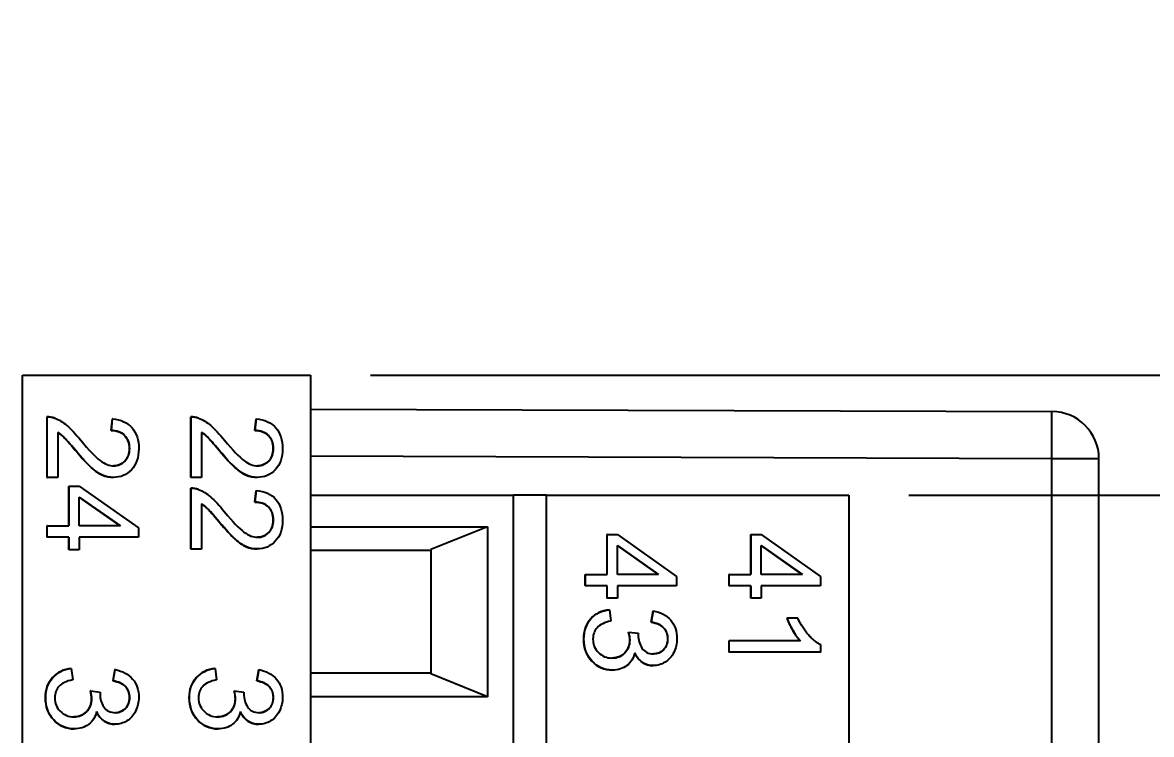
# Model space of a CAD drawing. Header units: millimetres. Extents: x 0 to 432, y 0 to 279.
# Drawn here: x 152.99 to 176.9, y 248.09 to 263.17 of the extents above; entities that cross this region are included whole.
import ezdxf

# ---------------------------------------------------------------- set-up
doc = ezdxf.new("R2010")
doc.units = ezdxf.units.MM
doc.linetypes.add('SLD-Solid', pattern=[0])
doc.layers.add('DIMENSIONS', color=140, linetype='SLD-Solid', lineweight=25)
doc.styles.add('SLDTEXTSTYLE0', font='GOTHIC.TTF', dxfattribs={"width": 0.913})
doc.dimstyles.new('SLDDIMSTYLE0', dxfattribs={"dimtxt": 3.5, "dimasz": 3.5, "dimexe": 0.18, "dimexo": 0.0625, "dimgap": 0.875, "dimtad": 0, "dimtih": 1, "dimtoh": 1, "dimdec": 1, "dimrnd": 1e-09, "dimzin": 12, "dimdsep": 46, "dimtxsty": 'SLDTEXTSTYLE0', "dimsah": 1, "dimcen": 0.09, "dimadec": 0, "dimazin": 3, "dimtfac": 1, "dimtdec": 1, "dimtofl": 0, "dimtmove": 0, "dimatfit": 3, "dimfxl": 1, "dimfrac": 2, "dimtolj": 1, "dimtzin": 12, "dimarcsym": 0})
doc.dimstyles.new('SLDDIMSTYLE2', dxfattribs={"dimtxt": 3.5, "dimasz": 3.5, "dimexe": 0.18, "dimexo": 0.0625, "dimgap": 0.875, "dimtad": 0, "dimtih": 1, "dimtoh": 1, "dimdec": 1, "dimrnd": 1e-09, "dimzin": 12, "dimdsep": 46, "dimtxsty": 'SLDTEXTSTYLE0', "dimsah": 1, "dimcen": 0.09, "dimadec": 0, "dimazin": 3, "dimtfac": 1, "dimtdec": 1, "dimtmove": 0, "dimatfit": 3, "dimfxl": 1, "dimfrac": 2, "dimtolj": 1, "dimtzin": 12, "dimarcsym": 0})

# ---------------------------------------------------------------- blocks, each defined once
blk = doc.blocks.new('_D_9')
at = {"layer": 'DIMENSIONS', "color": 140}
for p, q in [((198.143, 270.277), (191.793, 270.277)), ((191.793, 270.277), (191.793, 253.162)), ((203.698, 270.25), (202.631, 270.25)), ((202.631, 270.25), (202.631, 264.694)), ((212.749, 270.25), (213.816, 270.25)), ((213.816, 270.25), (213.816, 264.694)), ((202.631, 264.694), (203.698, 264.694)), ((213.816, 264.694), (212.749, 264.694)), ((171.761, 253.162), (194.968, 253.162)), ((191.793, 253.162), (191.793, 243.002)), ((171.761, 243.002), (194.968, 243.002))]:
    blk.add_line(p, q, dxfattribs=at)
for points in [[(191.793, 253.162), (190.793, 249.662), (192.793, 249.662)], [(191.793, 243.002), (192.793, 246.502), (190.793, 246.502)]]:
    blk.add_solid(points, dxfattribs=at)
at = {"layer": 'DIMENSIONS', "color": 140, "char_height": 3.5, "attachment_point": 1, "style": 'SLDTEXTSTYLE0'}
for s, insert in [('10.2', (203.698, 275.432)), ('0.40', (203.698, 269.165))]:
    blk.add_mtext(s, dxfattribs=dict(at, insert=insert))
blk = doc.blocks.new('_D_10')
at = {"layer": 'DIMENSIONS', "color": 140}
for p, q in [((209.793, 255.702), (209.793, 262.702)), ((160.361, 255.702), (190.793, 255.702)), ((192.793, 255.702), (212.968, 255.702)), ((205.267, 247.775), (204.201, 247.775)), ((204.201, 247.775), (204.201, 242.219)), ((214.319, 247.775), (215.385, 247.775)), ((215.385, 247.775), (215.385, 242.219)), ((204.201, 242.219), (205.267, 242.219)), ((215.385, 242.219), (214.319, 242.219)), ((160.361, 239.902), (212.968, 239.902)), ((209.793, 239.902), (209.793, 232.902))]:
    blk.add_line(p, q, dxfattribs=at)
for points in [[(209.793, 255.702), (210.793, 259.202), (208.793, 259.202)], [(209.793, 239.902), (208.793, 236.402), (210.793, 236.402)]]:
    blk.add_solid(points, dxfattribs=at)
at = {"layer": 'DIMENSIONS', "color": 140, "char_height": 3.5, "attachment_point": 1, "style": 'SLDTEXTSTYLE0'}
for s, insert in [('15.8', (205.267, 252.957)), ('0.62', (205.267, 246.69))]:
    blk.add_mtext(s, dxfattribs=dict(at, insert=insert))

msp = doc.modelspace()

# ---------------------------------------------------------------- linework, layer by layer
for p, q in [((152.991, 240.462), (152.991, 255.702)), ((152.991, 255.702), (159.091, 255.702)), ((159.091, 255.702), (159.091, 240.462)), ((159.091, 254.983), (174.794, 254.931)), ((153.506, 254.82), (153.506, 253.532)), ((153.509, 254.82), (153.506, 254.82)), ((153.509, 253.532), (153.509, 254.82)), ((154.89, 254.776), (154.865, 254.529)), ((154.868, 254.529), (154.893, 254.776)), ((154.893, 254.776), (154.89, 254.776)), ((156.552, 254.82), (156.552, 253.532)), ((156.555, 254.82), (156.552, 254.82)), ((156.555, 253.532), (156.555, 254.82)), ((157.936, 254.776), (157.911, 254.529)), ((157.913, 254.529), (157.938, 254.776)), ((157.938, 254.776), (157.936, 254.776)), ((153.738, 254.487), (153.738, 253.532)), ((154.868, 254.529), (154.865, 254.529)), ((156.783, 254.487), (156.783, 253.532)), ((157.913, 254.529), (157.911, 254.529)), ((154.109, 254.11), (154.107, 254.11)), ((155.256, 254.149), (155.253, 254.149)), ((157.155, 254.11), (157.153, 254.11)), ((158.301, 254.149), (158.299, 254.149)), ((174.794, 253.931), (159.091, 253.983)), ((154.921, 253.781), (154.918, 253.781)), ((157.966, 253.781), (157.964, 253.781)), ((174.794, 241.673), (174.794, 253.931)), ((175.791, 253.931), (174.794, 253.931)), ((175.791, 241.673), (175.791, 253.931)), ((153.506, 253.532), (153.509, 253.532)), ((153.738, 253.532), (153.509, 253.532)), ((154.915, 253.535), (154.912, 253.535)), ((156.552, 253.532), (156.555, 253.532)), ((156.783, 253.532), (156.555, 253.532)), ((157.961, 253.535), (157.958, 253.535)), ((153.97, 253.353), (153.97, 252.508)), ((153.972, 253.353), (153.97, 253.353)), ((153.972, 252.508), (153.972, 253.353)), ((153.972, 253.353), (154.19, 253.353)), ((154.19, 253.353), (155.444, 252.465)), ((156.552, 253.306), (156.552, 252.017)), ((156.555, 253.306), (156.552, 253.306)), ((156.555, 252.017), (156.555, 253.306)), ((157.936, 253.261), (157.911, 253.015)), ((157.913, 253.015), (157.938, 253.261)), ((157.938, 253.261), (157.936, 253.261)), ((154.19, 252.508), (154.19, 253.119)), ((154.19, 253.119), (155.064, 252.508)), ((155.061, 252.508), (154.19, 253.117)), ((157.913, 253.015), (157.911, 253.015)), ((159.091, 253.162), (163.391, 253.162)), ((163.391, 243.002), (163.391, 253.162)), ((164.091, 243.002), (164.091, 253.162)), ((164.091, 253.162), (170.491, 253.162)), ((170.491, 253.162), (170.491, 243.002)), ((156.783, 252.973), (156.783, 252.017)), ((153.506, 252.508), (153.506, 252.268)), ((153.509, 252.508), (153.506, 252.508)), ((153.509, 252.268), (153.509, 252.508)), ((153.509, 252.508), (153.972, 252.508)), ((155.064, 252.508), (154.19, 252.508)), ((157.155, 252.595), (157.153, 252.595)), ((158.301, 252.634), (158.299, 252.634)), ((153.509, 252.268), (153.506, 252.268)), ((153.972, 252.268), (153.509, 252.268)), ((153.97, 252.268), (153.97, 252.005)), ((153.972, 252.005), (153.972, 252.268)), ((155.444, 252.268), (154.19, 252.268)), ((154.19, 252.268), (154.19, 252.005)), ((155.444, 252.465), (155.444, 252.268)), ((159.091, 252.492), (162.841, 252.492)), ((162.841, 252.492), (161.641, 252.007)), ((162.841, 252.492), (162.841, 248.892)), ((165.37, 252.328), (165.37, 251.482)), ((165.372, 252.328), (165.37, 252.328)), ((165.372, 251.482), (165.372, 252.328)), ((165.372, 252.328), (165.59, 252.328)), ((165.59, 252.328), (166.844, 251.439)), ((168.415, 252.328), (168.415, 251.482)), ((168.418, 252.328), (168.415, 252.328)), ((168.418, 251.482), (168.418, 252.328)), ((168.418, 252.328), (168.636, 252.328)), ((168.636, 252.328), (169.89, 251.439)), ((157.966, 252.267), (157.964, 252.267)), ((165.59, 251.482), (165.59, 252.093)), ((165.59, 252.093), (166.464, 251.482)), ((166.461, 251.482), (165.59, 252.091)), ((168.636, 251.482), (168.636, 252.093)), ((168.636, 252.093), (169.51, 251.482)), ((169.507, 251.482), (168.636, 252.091)), ((153.972, 252.005), (153.97, 252.005)), ((154.19, 252.005), (153.972, 252.005)), ((156.552, 252.017), (156.555, 252.017)), ((156.783, 252.017), (156.555, 252.017)), ((157.961, 252.02), (157.958, 252.02)), ((159.091, 251.992), (161.641, 251.992)), ((161.641, 252.007), (161.641, 249.377)), ((164.906, 251.482), (164.906, 251.243)), ((164.909, 251.482), (164.906, 251.482)), ((164.909, 251.243), (164.909, 251.482)), ((164.909, 251.482), (165.372, 251.482)), ((166.464, 251.482), (165.59, 251.482)), ((166.844, 251.439), (166.844, 251.243)), ((167.952, 251.482), (167.952, 251.243)), ((167.955, 251.482), (167.952, 251.482)), ((167.955, 251.243), (167.955, 251.482)), ((167.955, 251.482), (168.418, 251.482)), ((169.51, 251.482), (168.636, 251.482)), ((169.89, 251.439), (169.89, 251.243)), ((164.909, 251.243), (164.906, 251.243)), ((165.372, 251.243), (164.909, 251.243)), ((165.37, 251.243), (165.37, 250.98)), ((165.372, 250.98), (165.372, 251.243)), ((166.844, 251.243), (165.59, 251.243)), ((165.59, 251.243), (165.59, 250.98)), ((167.955, 251.243), (167.952, 251.243)), ((168.418, 251.243), (167.955, 251.243)), ((168.415, 251.243), (168.415, 250.98)), ((168.418, 250.98), (168.418, 251.243)), ((169.89, 251.243), (168.636, 251.243)), ((168.636, 251.243), (168.636, 250.98)), ((165.372, 250.98), (165.37, 250.98)), ((165.59, 250.98), (165.372, 250.98)), ((168.418, 250.98), (168.415, 250.98)), ((168.636, 250.98), (168.418, 250.98)), ((165.422, 250.733), (165.42, 250.733)), ((165.422, 250.733), (165.453, 250.494)), ((166.348, 250.709), (166.305, 250.47)), ((166.307, 250.47), (166.35, 250.709)), ((166.35, 250.709), (166.348, 250.709)), ((166.307, 250.47), (166.305, 250.47)), ((169.182, 250.552), (169.18, 250.552)), ((169.412, 250.552), (169.182, 250.552)), ((165.826, 250.261), (165.824, 250.261)), ((165.826, 250.261), (166.034, 250.235)), ((166.657, 250.118), (166.655, 250.118)), ((164.876, 250.113), (164.874, 250.113)), ((165.853, 250.093), (165.851, 250.093)), ((167.952, 250.073), (167.952, 249.834)), ((167.952, 250.073), (167.955, 250.073)), ((167.955, 249.834), (167.955, 250.073)), ((169.468, 250.073), (167.955, 250.073)), ((169.898, 249.834), (169.898, 249.989)), ((165.477, 249.711), (165.474, 249.711)), ((166.355, 249.798), (166.352, 249.798)), ((167.955, 249.834), (167.952, 249.834)), ((169.898, 249.834), (167.955, 249.834)), ((154.022, 249.489), (154.02, 249.489)), ((154.022, 249.489), (154.053, 249.25)), ((154.948, 249.465), (154.905, 249.226)), ((154.907, 249.226), (154.95, 249.465)), ((154.95, 249.465), (154.948, 249.465)), ((157.068, 249.489), (157.066, 249.489)), ((157.068, 249.489), (157.099, 249.25)), ((157.994, 249.465), (157.951, 249.226)), ((157.953, 249.226), (157.996, 249.465)), ((157.996, 249.465), (157.994, 249.465)), ((165.481, 249.456), (165.479, 249.456)), ((166.35, 249.552), (166.348, 249.552)), ((154.907, 249.226), (154.905, 249.226)), ((157.953, 249.226), (157.951, 249.226)), ((161.641, 249.392), (159.091, 249.392)), ((162.841, 248.892), (161.641, 249.377)), ((154.426, 249.016), (154.424, 249.016)), ((154.426, 249.016), (154.634, 248.991)), ((157.472, 249.016), (157.47, 249.016)), ((157.472, 249.016), (157.68, 248.991)), ((153.476, 248.869), (153.474, 248.869)), ((154.453, 248.849), (154.451, 248.849)), ((155.257, 248.874), (155.255, 248.874)), ((156.522, 248.869), (156.52, 248.869)), ((157.499, 248.849), (157.496, 248.849)), ((158.303, 248.874), (158.3, 248.874)), ((162.841, 248.892), (159.091, 248.892)), ((154.077, 248.467), (154.074, 248.467)), ((154.955, 248.554), (154.952, 248.554)), ((157.123, 248.467), (157.12, 248.467)), ((158, 248.554), (157.998, 248.554)), ((154.081, 248.212), (154.079, 248.212)), ((154.95, 248.308), (154.948, 248.308)), ((157.127, 248.212), (157.125, 248.212)), ((157.996, 248.308), (157.994, 248.308))]:
    msp.add_line(p, q)
msp.add_arc((174.791, 253.931), 1, 0, 89.81)
for points, knots in [([(174.794, 253.931), (174.795, 254.193), (174.795, 254.453), (174.795, 254.824), (174.795, 254.931), (174.794, 254.931)], [0, 0, 0, 0, 0.5, 0.5, 1, 1, 1, 1]), ([(153.674, 254.792), (153.762, 254.759), (153.847, 254.707), (154.016, 254.562), (154.113, 254.458), (154.224, 254.321)], [-2, -2, -2, -2, -1, -1, 0, 0, 0, 0]), ([(154.893, 254.776), (155.075, 254.759), (155.213, 254.696), (155.404, 254.476), (155.452, 254.328), (155.452, 254.143)], [-2, -2, -2, -2, -1, -1, 0, 0, 0, 0]), ([(156.72, 254.792), (156.807, 254.759), (156.893, 254.707), (157.061, 254.562), (157.159, 254.458), (157.27, 254.321)], [-2, -2, -2, -2, -1, -1, 0, 0, 0, 0]), ([(157.938, 254.776), (158.12, 254.759), (158.259, 254.696), (158.45, 254.476), (158.498, 254.328), (158.498, 254.143)], [-2, -2, -2, -2, -1, -1, 0, 0, 0, 0]), ([(153.735, 254.487), (153.778, 254.461), (153.821, 254.427), (153.907, 254.346), (153.988, 254.254), (154.107, 254.11)], [-2, -2, -2, -2, -1, -1, 0, 0, 0, 0]), ([(154.109, 254.11), (153.99, 254.254), (153.909, 254.346), (153.824, 254.427), (153.781, 254.461), (153.738, 254.487)], [-2, -2, -2, -2, -1, -1, 0, 0, 0, 0]), ([(154.865, 254.529), (154.986, 254.528), (155.081, 254.493), (155.219, 254.355), (155.253, 254.264), (155.253, 254.149)], [-2, -2, -2, -2, -1, -1, 0, 0, 0, 0]), ([(155.256, 254.149), (155.256, 254.264), (155.221, 254.355), (155.083, 254.493), (154.989, 254.528), (154.868, 254.529)], [-2, -2, -2, -2, -1, -1, 0, 0, 0, 0]), ([(156.781, 254.487), (156.824, 254.461), (156.867, 254.427), (156.953, 254.346), (157.034, 254.254), (157.153, 254.11)], [-2, -2, -2, -2, -1, -1, 0, 0, 0, 0]), ([(157.155, 254.11), (157.036, 254.254), (156.955, 254.346), (156.87, 254.427), (156.827, 254.461), (156.783, 254.487)], [-2, -2, -2, -2, -1, -1, 0, 0, 0, 0]), ([(157.911, 254.529), (158.032, 254.528), (158.127, 254.493), (158.265, 254.355), (158.299, 254.264), (158.299, 254.149)], [-2, -2, -2, -2, -1, -1, 0, 0, 0, 0]), ([(158.301, 254.149), (158.301, 254.264), (158.267, 254.355), (158.129, 254.493), (158.034, 254.528), (157.913, 254.529)], [-2, -2, -2, -2, -1, -1, 0, 0, 0, 0]), ([(154.224, 254.321), (154.397, 254.11), (154.534, 253.967), (154.735, 253.819), (154.83, 253.781), (154.921, 253.781)], [-2, -2, -2, -2, -1, -1, 0, 0, 0, 0]), ([(157.27, 254.321), (157.443, 254.11), (157.58, 253.967), (157.781, 253.819), (157.876, 253.781), (157.966, 253.781)], [-2, -2, -2, -2, -1, -1, 0, 0, 0, 0]), ([(154.107, 254.11), (154.251, 253.939), (154.365, 253.816), (154.53, 253.667), (154.609, 253.614), (154.758, 253.551), (154.835, 253.535), (154.912, 253.535)], [-3, -3, -3, -3, -2, -2, -1, -1, 0, 0, 0, 0]), ([(154.915, 253.535), (154.837, 253.535), (154.761, 253.551), (154.611, 253.614), (154.533, 253.667), (154.367, 253.816), (154.254, 253.939), (154.109, 254.11)], [-3, -3, -3, -3, -2, -2, -1, -1, 0, 0, 0, 0]), ([(155.452, 254.143), (155.452, 253.955), (155.4, 253.807), (155.195, 253.589), (155.067, 253.535), (154.915, 253.535)], [-2, -2, -2, -2, -1, -1, 0, 0, 0, 0]), ([(155.253, 254.149), (155.253, 254.04), (155.221, 253.951), (155.092, 253.815), (155.013, 253.781), (154.918, 253.781)], [-2, -2, -2, -2, -1, -1, 0, 0, 0, 0]), ([(154.921, 253.781), (155.015, 253.781), (155.094, 253.815), (155.223, 253.951), (155.256, 254.04), (155.256, 254.149)], [-2, -2, -2, -2, -1, -1, 0, 0, 0, 0]), ([(157.153, 254.11), (157.297, 253.939), (157.411, 253.816), (157.576, 253.667), (157.655, 253.614), (157.804, 253.551), (157.88, 253.535), (157.958, 253.535)], [-3, -3, -3, -3, -2, -2, -1, -1, 0, 0, 0, 0]), ([(157.961, 253.535), (157.883, 253.535), (157.807, 253.551), (157.657, 253.614), (157.579, 253.667), (157.413, 253.816), (157.3, 253.939), (157.155, 254.11)], [-3, -3, -3, -3, -2, -2, -1, -1, 0, 0, 0, 0]), ([(158.498, 254.143), (158.498, 253.955), (158.446, 253.807), (158.241, 253.589), (158.113, 253.535), (157.961, 253.535)], [-2, -2, -2, -2, -1, -1, 0, 0, 0, 0]), ([(158.299, 254.149), (158.299, 254.04), (158.267, 253.951), (158.138, 253.815), (158.058, 253.781), (157.964, 253.781)], [-2, -2, -2, -2, -1, -1, 0, 0, 0, 0]), ([(157.966, 253.781), (158.061, 253.781), (158.14, 253.815), (158.269, 253.951), (158.301, 254.04), (158.301, 254.149)], [-2, -2, -2, -2, -1, -1, 0, 0, 0, 0]), ([(156.72, 253.278), (156.807, 253.245), (156.893, 253.192), (157.061, 253.048), (157.159, 252.943), (157.27, 252.806)], [-2, -2, -2, -2, -1, -1, 0, 0, 0, 0]), ([(157.938, 253.261), (158.12, 253.244), (158.259, 253.181), (158.45, 252.961), (158.498, 252.813), (158.498, 252.628)], [-2, -2, -2, -2, -1, -1, 0, 0, 0, 0]), ([(157.911, 253.015), (158.032, 253.014), (158.127, 252.979), (158.265, 252.841), (158.299, 252.749), (158.299, 252.634)], [-2, -2, -2, -2, -1, -1, 0, 0, 0, 0]), ([(158.301, 252.634), (158.301, 252.749), (158.267, 252.841), (158.129, 252.979), (158.034, 253.014), (157.913, 253.015)], [-2, -2, -2, -2, -1, -1, 0, 0, 0, 0]), ([(164.091, 253.162), (164.091, 253.162), (164.015, 253.162), (163.756, 253.162), (163.574, 253.162), (163.391, 253.162)], [0, 0, 0, 0, 0.5, 0.5, 1, 1, 1, 1]), ([(156.781, 252.973), (156.824, 252.946), (156.867, 252.912), (156.953, 252.831), (157.034, 252.739), (157.153, 252.595)], [-2, -2, -2, -2, -1, -1, 0, 0, 0, 0]), ([(157.155, 252.595), (157.036, 252.739), (156.955, 252.831), (156.87, 252.912), (156.827, 252.946), (156.783, 252.973)], [-2, -2, -2, -2, -1, -1, 0, 0, 0, 0]), ([(157.27, 252.806), (157.443, 252.595), (157.58, 252.453), (157.781, 252.304), (157.876, 252.267), (157.966, 252.267)], [-2, -2, -2, -2, -1, -1, 0, 0, 0, 0]), ([(157.153, 252.595), (157.297, 252.424), (157.411, 252.301), (157.576, 252.153), (157.655, 252.1), (157.804, 252.036), (157.88, 252.02), (157.958, 252.02)], [-3, -3, -3, -3, -2, -2, -1, -1, 0, 0, 0, 0]), ([(157.961, 252.02), (157.883, 252.02), (157.807, 252.036), (157.657, 252.1), (157.579, 252.153), (157.413, 252.301), (157.3, 252.424), (157.155, 252.595)], [-3, -3, -3, -3, -2, -2, -1, -1, 0, 0, 0, 0]), ([(158.498, 252.628), (158.498, 252.441), (158.446, 252.293), (158.241, 252.075), (158.113, 252.02), (157.961, 252.02)], [-2, -2, -2, -2, -1, -1, 0, 0, 0, 0]), ([(158.299, 252.634), (158.299, 252.525), (158.267, 252.437), (158.138, 252.301), (158.058, 252.267), (157.964, 252.267)], [-2, -2, -2, -2, -1, -1, 0, 0, 0, 0]), ([(157.966, 252.267), (158.061, 252.267), (158.14, 252.301), (158.269, 252.437), (158.301, 252.525), (158.301, 252.634)], [-2, -2, -2, -2, -1, -1, 0, 0, 0, 0]), ([(165.42, 250.733), (165.259, 250.717), (165.127, 250.653), (164.925, 250.427), (164.874, 250.285), (164.874, 250.113)], [-2, -2, -2, -2, -1, -1, 0, 0, 0, 0]), ([(164.876, 250.113), (164.876, 250.285), (164.927, 250.427), (165.13, 250.653), (165.261, 250.717), (165.422, 250.733)], [-2, -2, -2, -2, -1, -1, 0, 0, 0, 0]), ([(166.35, 250.709), (166.509, 250.68), (166.633, 250.613), (166.808, 250.406), (166.852, 250.277), (166.852, 250.122)], [-2, -2, -2, -2, -1, -1, 0, 0, 0, 0]), ([(165.453, 250.494), (165.318, 250.466), (165.221, 250.419), (165.102, 250.288), (165.073, 250.207), (165.073, 250.112)], [-2, -2, -2, -2, -1, -1, 0, 0, 0, 0]), ([(166.305, 250.47), (166.422, 250.452), (166.509, 250.412), (166.626, 250.289), (166.655, 250.211), (166.655, 250.118)], [-2, -2, -2, -2, -1, -1, 0, 0, 0, 0]), ([(166.657, 250.118), (166.657, 250.211), (166.628, 250.289), (166.512, 250.412), (166.424, 250.452), (166.307, 250.47)], [-2, -2, -2, -2, -1, -1, 0, 0, 0, 0]), ([(169.18, 250.552), (169.207, 250.478), (169.248, 250.394), (169.357, 250.206), (169.412, 250.131), (169.466, 250.073)], [-2, -2, -2, -2, -1, -1, 0, 0, 0, 0]), ([(169.182, 250.552), (169.192, 250.526), (169.214, 250.471), (169.256, 250.387), (169.312, 250.286), (169.38, 250.177), (169.44, 250.106), (169.468, 250.073)], [0, 0, 0, 0, 0.149043, 0.315765, 0.500702, 0.769617, 1, 1, 1, 1]), ([(169.898, 249.989), (169.876, 250), (169.832, 250.025), (169.768, 250.074), (169.702, 250.132), (169.613, 250.226), (169.508, 250.363), (169.445, 250.488), (169.412, 250.552)], [0, 0, 0, 0, 0.096572, 0.202466, 0.31879, 0.446379, 0.715916, 1, 1, 1, 1]), ([(166.032, 250.197), (166.032, 250.095), (166.058, 250.003), (166.164, 249.839), (166.245, 249.798), (166.355, 249.798)], [-2, -2, -2, -2, -1, -1, 0, 0, 0, 0]), ([(166.852, 250.122), (166.852, 250.016), (166.829, 249.918), (166.739, 249.739), (166.677, 249.67), (166.521, 249.575), (166.438, 249.552), (166.35, 249.552)], [-3, -3, -3, -3, -2, -2, -1, -1, 0, 0, 0, 0]), ([(166.655, 250.118), (166.655, 250.024), (166.626, 249.947), (166.512, 249.828), (166.44, 249.798), (166.352, 249.798)], [-2, -2, -2, -2, -1, -1, 0, 0, 0, 0]), ([(166.355, 249.798), (166.442, 249.798), (166.514, 249.828), (166.628, 249.947), (166.657, 250.024), (166.657, 250.118)], [-2, -2, -2, -2, -1, -1, 0, 0, 0, 0]), ([(164.874, 250.113), (164.874, 249.924), (164.933, 249.767), (165.168, 249.519), (165.311, 249.456), (165.479, 249.456)], [-2, -2, -2, -2, -1, -1, 0, 0, 0, 0]), ([(165.481, 249.456), (165.313, 249.456), (165.17, 249.519), (164.935, 249.767), (164.876, 249.924), (164.876, 250.113)], [-2, -2, -2, -2, -1, -1, 0, 0, 0, 0]), ([(165.073, 250.112), (165.073, 249.999), (165.111, 249.904), (165.267, 249.749), (165.363, 249.711), (165.477, 249.711)], [-2, -2, -2, -2, -1, -1, 0, 0, 0, 0]), ([(165.851, 250.093), (165.851, 249.982), (165.815, 249.89), (165.674, 249.747), (165.584, 249.711), (165.474, 249.711)], [-2, -2, -2, -2, -1, -1, 0, 0, 0, 0]), ([(165.477, 249.711), (165.586, 249.711), (165.676, 249.747), (165.818, 249.89), (165.853, 249.982), (165.853, 250.093)], [-2, -2, -2, -2, -1, -1, 0, 0, 0, 0]), ([(165.958, 249.821), (165.931, 249.705), (165.876, 249.615), (165.71, 249.488), (165.606, 249.456), (165.481, 249.456)], [-2, -2, -2, -2, -1, -1, 0, 0, 0, 0]), ([(165.955, 249.821), (165.996, 249.731), (166.05, 249.664), (166.188, 249.574), (166.264, 249.552), (166.348, 249.552)], [-2, -2, -2, -2, -1, -1, 0, 0, 0, 0]), ([(166.35, 249.552), (166.267, 249.552), (166.19, 249.574), (166.053, 249.664), (165.998, 249.731), (165.958, 249.821)], [-2, -2, -2, -2, -1, -1, 0, 0, 0, 0]), ([(154.02, 249.489), (153.859, 249.473), (153.727, 249.409), (153.525, 249.183), (153.474, 249.041), (153.474, 248.869)], [-2, -2, -2, -2, -1, -1, 0, 0, 0, 0]), ([(153.476, 248.869), (153.476, 249.041), (153.527, 249.183), (153.73, 249.409), (153.861, 249.473), (154.022, 249.489)], [-2, -2, -2, -2, -1, -1, 0, 0, 0, 0]), ([(154.95, 249.465), (155.109, 249.436), (155.233, 249.369), (155.408, 249.162), (155.452, 249.033), (155.452, 248.878)], [-2, -2, -2, -2, -1, -1, 0, 0, 0, 0]), ([(157.066, 249.489), (156.904, 249.473), (156.773, 249.409), (156.57, 249.183), (156.52, 249.041), (156.52, 248.869)], [-2, -2, -2, -2, -1, -1, 0, 0, 0, 0]), ([(156.522, 248.869), (156.522, 249.041), (156.573, 249.183), (156.776, 249.409), (156.907, 249.473), (157.068, 249.489)], [-2, -2, -2, -2, -1, -1, 0, 0, 0, 0]), ([(157.996, 249.465), (158.155, 249.436), (158.279, 249.369), (158.454, 249.162), (158.498, 249.033), (158.498, 248.878)], [-2, -2, -2, -2, -1, -1, 0, 0, 0, 0]), ([(154.053, 249.25), (153.918, 249.222), (153.821, 249.175), (153.702, 249.043), (153.673, 248.963), (153.673, 248.868)], [-2, -2, -2, -2, -1, -1, 0, 0, 0, 0]), ([(154.905, 249.226), (155.022, 249.208), (155.109, 249.168), (155.226, 249.044), (155.255, 248.967), (155.255, 248.874)], [-2, -2, -2, -2, -1, -1, 0, 0, 0, 0]), ([(155.257, 248.874), (155.257, 248.967), (155.228, 249.044), (155.112, 249.168), (155.024, 249.208), (154.907, 249.226)], [-2, -2, -2, -2, -1, -1, 0, 0, 0, 0]), ([(157.099, 249.25), (156.964, 249.222), (156.867, 249.175), (156.748, 249.043), (156.718, 248.963), (156.718, 248.868)], [-2, -2, -2, -2, -1, -1, 0, 0, 0, 0]), ([(157.951, 249.226), (158.068, 249.208), (158.155, 249.168), (158.271, 249.044), (158.3, 248.967), (158.3, 248.874)], [-2, -2, -2, -2, -1, -1, 0, 0, 0, 0]), ([(158.303, 248.874), (158.303, 248.967), (158.274, 249.044), (158.158, 249.168), (158.07, 249.208), (157.953, 249.226)], [-2, -2, -2, -2, -1, -1, 0, 0, 0, 0]), ([(154.632, 248.953), (154.632, 248.85), (154.658, 248.759), (154.764, 248.595), (154.845, 248.554), (154.955, 248.554)], [-2, -2, -2, -2, -1, -1, 0, 0, 0, 0]), ([(157.677, 248.953), (157.677, 248.85), (157.704, 248.759), (157.81, 248.595), (157.891, 248.554), (158, 248.554)], [-2, -2, -2, -2, -1, -1, 0, 0, 0, 0]), ([(153.474, 248.869), (153.474, 248.68), (153.533, 248.523), (153.768, 248.275), (153.911, 248.212), (154.079, 248.212)], [-2, -2, -2, -2, -1, -1, 0, 0, 0, 0]), ([(154.081, 248.212), (153.913, 248.212), (153.77, 248.275), (153.535, 248.523), (153.476, 248.68), (153.476, 248.869)], [-2, -2, -2, -2, -1, -1, 0, 0, 0, 0]), ([(153.673, 248.868), (153.673, 248.755), (153.711, 248.66), (153.867, 248.505), (153.963, 248.467), (154.077, 248.467)], [-2, -2, -2, -2, -1, -1, 0, 0, 0, 0]), ([(154.451, 248.849), (154.451, 248.738), (154.415, 248.646), (154.274, 248.502), (154.184, 248.467), (154.074, 248.467)], [-2, -2, -2, -2, -1, -1, 0, 0, 0, 0]), ([(154.077, 248.467), (154.186, 248.467), (154.276, 248.502), (154.418, 248.646), (154.453, 248.738), (154.453, 248.849)], [-2, -2, -2, -2, -1, -1, 0, 0, 0, 0]), ([(155.452, 248.878), (155.452, 248.772), (155.429, 248.674), (155.339, 248.495), (155.277, 248.426), (155.121, 248.331), (155.038, 248.308), (154.95, 248.308)], [-3, -3, -3, -3, -2, -2, -1, -1, 0, 0, 0, 0]), ([(155.255, 248.874), (155.255, 248.78), (155.226, 248.703), (155.112, 248.584), (155.04, 248.554), (154.952, 248.554)], [-2, -2, -2, -2, -1, -1, 0, 0, 0, 0]), ([(154.955, 248.554), (155.042, 248.554), (155.114, 248.584), (155.228, 248.703), (155.257, 248.78), (155.257, 248.874)], [-2, -2, -2, -2, -1, -1, 0, 0, 0, 0]), ([(156.52, 248.869), (156.52, 248.68), (156.579, 248.523), (156.814, 248.275), (156.956, 248.212), (157.125, 248.212)], [-2, -2, -2, -2, -1, -1, 0, 0, 0, 0]), ([(157.127, 248.212), (156.959, 248.212), (156.816, 248.275), (156.581, 248.523), (156.522, 248.68), (156.522, 248.869)], [-2, -2, -2, -2, -1, -1, 0, 0, 0, 0]), ([(156.718, 248.868), (156.718, 248.755), (156.757, 248.66), (156.913, 248.505), (157.009, 248.467), (157.123, 248.467)], [-2, -2, -2, -2, -1, -1, 0, 0, 0, 0]), ([(157.496, 248.849), (157.496, 248.738), (157.461, 248.646), (157.319, 248.502), (157.229, 248.467), (157.12, 248.467)], [-2, -2, -2, -2, -1, -1, 0, 0, 0, 0]), ([(157.123, 248.467), (157.232, 248.467), (157.322, 248.502), (157.463, 248.646), (157.499, 248.738), (157.499, 248.849)], [-2, -2, -2, -2, -1, -1, 0, 0, 0, 0]), ([(158.498, 248.878), (158.498, 248.772), (158.475, 248.674), (158.384, 248.495), (158.323, 248.426), (158.166, 248.331), (158.084, 248.308), (157.996, 248.308)], [-3, -3, -3, -3, -2, -2, -1, -1, 0, 0, 0, 0]), ([(158.3, 248.874), (158.3, 248.78), (158.272, 248.703), (158.158, 248.584), (158.086, 248.554), (157.998, 248.554)], [-2, -2, -2, -2, -1, -1, 0, 0, 0, 0]), ([(158, 248.554), (158.088, 248.554), (158.16, 248.584), (158.274, 248.703), (158.303, 248.78), (158.303, 248.874)], [-2, -2, -2, -2, -1, -1, 0, 0, 0, 0]), ([(154.558, 248.577), (154.531, 248.461), (154.476, 248.371), (154.31, 248.244), (154.206, 248.212), (154.081, 248.212)], [-2, -2, -2, -2, -1, -1, 0, 0, 0, 0]), ([(154.555, 248.577), (154.596, 248.487), (154.65, 248.42), (154.788, 248.33), (154.864, 248.308), (154.948, 248.308)], [-2, -2, -2, -2, -1, -1, 0, 0, 0, 0]), ([(154.95, 248.308), (154.867, 248.308), (154.79, 248.33), (154.653, 248.42), (154.598, 248.487), (154.558, 248.577)], [-2, -2, -2, -2, -1, -1, 0, 0, 0, 0]), ([(157.604, 248.577), (157.577, 248.461), (157.522, 248.371), (157.356, 248.244), (157.252, 248.212), (157.127, 248.212)], [-2, -2, -2, -2, -1, -1, 0, 0, 0, 0]), ([(157.601, 248.577), (157.641, 248.487), (157.696, 248.42), (157.834, 248.33), (157.91, 248.308), (157.994, 248.308)], [-2, -2, -2, -2, -1, -1, 0, 0, 0, 0]), ([(157.996, 248.308), (157.912, 248.308), (157.836, 248.33), (157.698, 248.42), (157.644, 248.487), (157.604, 248.577)], [-2, -2, -2, -2, -1, -1, 0, 0, 0, 0])]:
    msp.add_open_spline(points, degree=3, knots=knots)
for points in [[(153.672, 254.792), (153.619, 254.813), (153.563, 254.822), (153.506, 254.82)], [(153.509, 254.82), (153.566, 254.822), (153.621, 254.813), (153.674, 254.792)], [(156.718, 254.792), (156.664, 254.813), (156.609, 254.822), (156.552, 254.82)], [(156.555, 254.82), (156.612, 254.822), (156.667, 254.813), (156.72, 254.792)], [(156.718, 253.278), (156.664, 253.298), (156.609, 253.308), (156.552, 253.306)], [(156.555, 253.306), (156.612, 253.308), (156.667, 253.298), (156.72, 253.278)], [(165.824, 250.261), (165.842, 250.193), (165.851, 250.137), (165.851, 250.093)], [(165.853, 250.093), (165.853, 250.137), (165.844, 250.193), (165.826, 250.261)], [(166.034, 250.235), (166.032, 250.218), (166.032, 250.206), (166.032, 250.197)], [(154.424, 249.016), (154.442, 248.949), (154.451, 248.893), (154.451, 248.849)], [(154.453, 248.849), (154.453, 248.893), (154.444, 248.949), (154.426, 249.016)], [(154.634, 248.991), (154.632, 248.974), (154.632, 248.961), (154.632, 248.953)], [(157.47, 249.016), (157.488, 248.949), (157.496, 248.893), (157.496, 248.849)], [(157.499, 248.849), (157.499, 248.893), (157.49, 248.949), (157.472, 249.016)], [(157.68, 248.991), (157.678, 248.974), (157.677, 248.961), (157.677, 248.953)]]:
    msp.add_open_spline(points, degree=3)

# ---------------------------------------------------------------- dimensions: what is measured, and where the dimension line sits
at = {"layer": 'DIMENSIONS', "color": 140}
for base, p1, p2, dimstyle, picture, middle in [((191.793, 243.002), (170.491, 253.162), (170.491, 243.002), 'SLDDIMSTYLE0', '_D_9', (191.793, 270.277)), ((209.793, 239.902), (159.091, 255.702), (159.091, 239.902), 'SLDDIMSTYLE2', '_D_10', (209.793, 247.802))]:
    dim = msp.add_linear_dim(base=base, p1=p1, p2=p2, angle=90, dimstyle=dimstyle, dxfattribs=at)
    dim.commit()
    dim.dimension.update_dxf_attribs({"geometry": picture, "text_midpoint": middle, "dimtype": 160})

doc.saveas('drawing.dxf')
